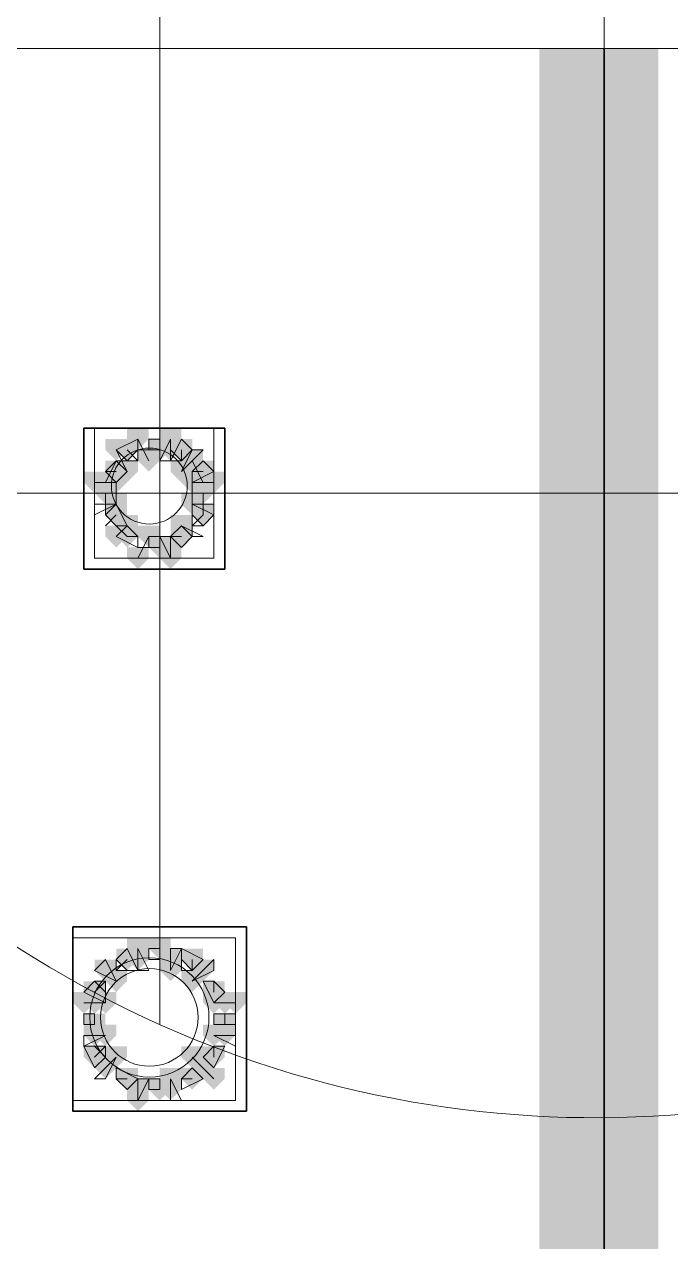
# Model space of a CAD drawing. Header units: millimetres. Extents: x 2315 to 4619, y 1334 to 1897.
# Drawn here: x 3944.78 to 3948.42, y 1547.99 to 1554.84 of the extents above; entities that cross this region are included whole.
import ezdxf

# ---------------------------------------------------------------- set-up
doc = ezdxf.new("R2010")
doc.units = ezdxf.units.MM
for name, color, linetype, true_color in [('PDF_10', 7, 'Continuous', 0x00b85c), ('PDF_AXIS', 7, 'Continuous', 0x00b85c), ('PDF_柱构件', 7, 'Continuous', 0x00b85c), ('PDF_转运站初步方案', 7, 'Continuous', 0x00b85c)]:
    doc.layers.add(name, color=color, linetype=linetype, true_color=true_color)
doc.layers.add('PDF_中心线层', color=1, linetype='Continuous')
doc.layers.add('PDF_粗实线层', color=7, linetype='Continuous')

msp = doc.modelspace()

# ---------------------------------------------------------------- hatches: boundary and pattern name
at = {"layer": 'PDF_10', "transparency": 33554559}
for points in [[(3945.3614, 1552.5076), (3945.3004, 1552.5076), (3945.3004, 1552.4466), (3945.3614, 1552.3855), (3945.4225, 1552.4466), (3945.4225, 1552.5076)], [(3945.3614, 1552.5076), (3945.3004, 1552.5076), (3945.3004, 1552.4466), (3945.3614, 1552.3855), (3945.4225, 1552.4466), (3945.4225, 1552.5076)], [(3945.5447, 1552.5076), (3945.4836, 1552.5076), (3945.4836, 1552.4466), (3945.5447, 1552.3855), (3945.6058, 1552.4466), (3945.6058, 1552.5076)], [(3945.5447, 1552.5076), (3945.4836, 1552.5076), (3945.4836, 1552.4466), (3945.5447, 1552.3855), (3945.6058, 1552.4466), (3945.6058, 1552.5076)], [(3945.6668, 1552.5076), (3945.6058, 1552.5076), (3945.6058, 1552.4466), (3945.6668, 1552.3855), (3945.7279, 1552.4466), (3945.7279, 1552.5076)], [(3945.6668, 1552.5076), (3945.6058, 1552.5076), (3945.6058, 1552.4466), (3945.6668, 1552.3855), (3945.7279, 1552.4466), (3945.7279, 1552.5076)], [(3945.3004, 1552.3855), (3945.2393, 1552.3855), (3945.2393, 1552.3244), (3945.3004, 1552.2633), (3945.3614, 1552.3244), (3945.3614, 1552.3855)], [(3945.3004, 1552.3855), (3945.2393, 1552.3855), (3945.2393, 1552.3244), (3945.3004, 1552.2633), (3945.3614, 1552.3244), (3945.3614, 1552.3855)], [(3945.789, 1552.3855), (3945.7279, 1552.3855), (3945.7279, 1552.3244), (3945.789, 1552.2633), (3945.8501, 1552.3244), (3945.8501, 1552.3855)], [(3945.789, 1552.3855), (3945.7279, 1552.3855), (3945.7279, 1552.3244), (3945.789, 1552.2633), (3945.8501, 1552.3244), (3945.8501, 1552.3855)], [(3945.2393, 1552.2633), (3945.1782, 1552.2633), (3945.1782, 1552.2022), (3945.2393, 1552.1412), (3945.3004, 1552.2022), (3945.3004, 1552.2633)], [(3945.2393, 1552.2633), (3945.1782, 1552.2633), (3945.1782, 1552.2022), (3945.2393, 1552.1412), (3945.3004, 1552.2022), (3945.3004, 1552.2633)], [(3945.789, 1552.2633), (3945.7279, 1552.2633), (3945.7279, 1552.2022), (3945.789, 1552.1412), (3945.8501, 1552.2022), (3945.8501, 1552.2633)], [(3945.789, 1552.2633), (3945.7279, 1552.2633), (3945.7279, 1552.2022), (3945.789, 1552.1412), (3945.8501, 1552.2022), (3945.8501, 1552.2633)], [(3945.3004, 1552.1412), (3945.2393, 1552.1412), (3945.2393, 1552.0801), (3945.3004, 1552.019), (3945.3614, 1552.0801), (3945.3614, 1552.1412)], [(3945.3004, 1552.1412), (3945.2393, 1552.1412), (3945.2393, 1552.0801), (3945.3004, 1552.019), (3945.3614, 1552.0801), (3945.3614, 1552.1412)], [(3945.789, 1552.1412), (3945.7279, 1552.1412), (3945.7279, 1552.0801), (3945.789, 1552.019), (3945.8501, 1552.0801), (3945.8501, 1552.1412)], [(3945.789, 1552.1412), (3945.7279, 1552.1412), (3945.7279, 1552.0801), (3945.789, 1552.019), (3945.8501, 1552.0801), (3945.8501, 1552.1412)], [(3945.3614, 1552.019), (3945.3004, 1552.019), (3945.3004, 1551.9579), (3945.3614, 1551.8968), (3945.4225, 1551.9579), (3945.4225, 1552.019)], [(3945.3614, 1552.019), (3945.3004, 1552.019), (3945.3004, 1551.9579), (3945.3614, 1551.8968), (3945.4225, 1551.9579), (3945.4225, 1552.019)], [(3945.6668, 1552.019), (3945.6058, 1552.019), (3945.6058, 1551.9579), (3945.6668, 1551.8968), (3945.7279, 1551.9579), (3945.7279, 1552.019)], [(3945.6668, 1552.019), (3945.6058, 1552.019), (3945.6058, 1551.9579), (3945.6668, 1551.8968), (3945.7279, 1551.9579), (3945.7279, 1552.019)], [(3945.6668, 1552.019), (3945.6058, 1552.019), (3945.6058, 1551.9579), (3945.6668, 1551.8968), (3945.7279, 1551.9579), (3945.7279, 1552.019)], [(3945.5447, 1551.9579), (3945.4836, 1551.9579), (3945.4836, 1551.8968), (3945.5447, 1551.8357), (3945.6058, 1551.8968), (3945.6058, 1551.9579)], [(3945.5447, 1551.9579), (3945.4836, 1551.9579), (3945.4836, 1551.8968), (3945.5447, 1551.8357), (3945.6058, 1551.8968), (3945.6058, 1551.9579)], [(3945.5447, 1549.6979), (3945.4836, 1549.6979), (3945.4836, 1549.6368), (3945.5447, 1549.5757), (3945.6058, 1549.6368), (3945.6058, 1549.6979)], [(3945.5447, 1549.6979), (3945.4836, 1549.6979), (3945.4836, 1549.6368), (3945.5447, 1549.5757), (3945.6058, 1549.6368), (3945.6058, 1549.6979)], [(3945.3614, 1549.6368), (3945.3004, 1549.6368), (3945.3004, 1549.5757), (3945.3614, 1549.5147), (3945.4225, 1549.5757), (3945.4225, 1549.6368)], [(3945.3614, 1549.6368), (3945.3004, 1549.6368), (3945.3004, 1549.5757), (3945.3614, 1549.5147), (3945.4225, 1549.5757), (3945.4225, 1549.6368)], [(3945.7279, 1549.6368), (3945.6668, 1549.6368), (3945.6668, 1549.5757), (3945.7279, 1549.5147), (3945.789, 1549.5757), (3945.789, 1549.6368)], [(3945.7279, 1549.6368), (3945.6668, 1549.6368), (3945.6668, 1549.5757), (3945.7279, 1549.5147), (3945.789, 1549.5757), (3945.789, 1549.6368)], [(3945.1782, 1549.4536), (3945.1171, 1549.4536), (3945.1171, 1549.3925), (3945.1782, 1549.3314), (3945.2393, 1549.3925), (3945.2393, 1549.4536)], [(3945.1782, 1549.4536), (3945.1171, 1549.4536), (3945.1171, 1549.3925), (3945.1782, 1549.3314), (3945.2393, 1549.3925), (3945.2393, 1549.4536)], [(3945.8501, 1549.4536), (3945.789, 1549.4536), (3945.789, 1549.3925), (3945.8501, 1549.3314), (3945.9112, 1549.3925), (3945.9112, 1549.4536)], [(3945.8501, 1549.4536), (3945.789, 1549.4536), (3945.789, 1549.3925), (3945.8501, 1549.3314), (3945.9112, 1549.3925), (3945.9112, 1549.4536)], [(3945.1782, 1549.2703), (3945.1171, 1549.2703), (3945.1171, 1549.2093), (3945.1782, 1549.1482), (3945.2393, 1549.2093), (3945.2393, 1549.2703)], [(3945.1782, 1549.2703), (3945.1171, 1549.2703), (3945.1171, 1549.2093), (3945.1782, 1549.1482), (3945.2393, 1549.2093), (3945.2393, 1549.2703)], [(3945.9112, 1549.2703), (3945.8501, 1549.2703), (3945.8501, 1549.2093), (3945.9112, 1549.1482), (3945.9723, 1549.2093), (3945.9723, 1549.2703)], [(3945.9112, 1549.2703), (3945.8501, 1549.2703), (3945.8501, 1549.2093), (3945.9112, 1549.1482), (3945.9723, 1549.2093), (3945.9723, 1549.2703)], [(3945.1782, 1549.0871), (3945.1171, 1549.0871), (3945.1171, 1549.026), (3945.1782, 1548.9649), (3945.2393, 1549.026), (3945.2393, 1549.0871)], [(3945.1782, 1549.0871), (3945.1171, 1549.0871), (3945.1171, 1549.026), (3945.1782, 1548.9649), (3945.2393, 1549.026), (3945.2393, 1549.0871)], [(3945.8501, 1549.0871), (3945.789, 1549.0871), (3945.789, 1549.026), (3945.8501, 1548.9649), (3945.9112, 1549.026), (3945.9112, 1549.0871)], [(3945.8501, 1549.0871), (3945.789, 1549.0871), (3945.789, 1549.026), (3945.8501, 1548.9649), (3945.9112, 1549.026), (3945.9112, 1549.0871)], [(3945.3614, 1548.9649), (3945.3004, 1548.9649), (3945.3004, 1548.9039), (3945.3614, 1548.8428), (3945.4225, 1548.9039), (3945.4225, 1548.9649)], [(3945.3614, 1548.9649), (3945.3004, 1548.9649), (3945.3004, 1548.9039), (3945.3614, 1548.8428), (3945.4225, 1548.9039), (3945.4225, 1548.9649)], [(3945.7279, 1548.9649), (3945.6668, 1548.9649), (3945.6668, 1548.9039), (3945.7279, 1548.8428), (3945.789, 1548.9039), (3945.789, 1548.9649)], [(3945.7279, 1548.9649), (3945.6668, 1548.9649), (3945.6668, 1548.9039), (3945.7279, 1548.8428), (3945.789, 1548.9039), (3945.789, 1548.9649)], [(3945.7279, 1548.9649), (3945.6668, 1548.9649), (3945.6668, 1548.9039), (3945.7279, 1548.8428), (3945.789, 1548.9039), (3945.789, 1548.9649)], [(3945.5447, 1548.9039), (3945.4836, 1548.9039), (3945.4836, 1548.8428), (3945.5447, 1548.7817), (3945.6058, 1548.8428), (3945.6058, 1548.9039)], [(3945.5447, 1548.9039), (3945.4836, 1548.9039), (3945.4836, 1548.8428), (3945.5447, 1548.7817), (3945.6058, 1548.8428), (3945.6058, 1548.9039)]]:
    msp.add_hatch(color=6, dxfattribs=at).paths.add_polyline_path(points)
at = {"layer": 'PDF_柱构件', "transparency": 33554559}
for points in [[(3945.4225, 1552.5687), (3945.3614, 1552.5687), (3945.3614, 1552.5076), (3945.4225, 1552.4466), (3945.4836, 1552.5076), (3945.4836, 1552.5687)], [(3945.6058, 1552.5687), (3945.5447, 1552.5687), (3945.5447, 1552.5076), (3945.6058, 1552.4466), (3945.6668, 1552.5076), (3945.6668, 1552.5687)], [(3945.3004, 1552.5076), (3945.2393, 1552.5076), (3945.2393, 1552.4466), (3945.3004, 1552.3855), (3945.3614, 1552.4466), (3945.3614, 1552.5076)], [(3945.6058, 1552.5076), (3945.5447, 1552.5076), (3945.5447, 1552.4466), (3945.6058, 1552.3855), (3945.6668, 1552.4466), (3945.6668, 1552.5076)], [(3945.4836, 1552.4466), (3945.4225, 1552.4466), (3945.4225, 1552.3855), (3945.4836, 1552.3244), (3945.5447, 1552.3855), (3945.5447, 1552.4466)], [(3945.7279, 1552.4466), (3945.6668, 1552.4466), (3945.6668, 1552.3855), (3945.7279, 1552.3244), (3945.789, 1552.3855), (3945.789, 1552.4466)], [(3945.3614, 1552.3855), (3945.3004, 1552.3855), (3945.3004, 1552.3244), (3945.3614, 1552.2633), (3945.4225, 1552.3244), (3945.4225, 1552.3855)], [(3945.6668, 1552.3855), (3945.6058, 1552.3855), (3945.6058, 1552.3244), (3945.6668, 1552.2633), (3945.7279, 1552.3244), (3945.7279, 1552.3855)], [(3945.1782, 1552.3244), (3945.1171, 1552.3244), (3945.1171, 1552.2633), (3945.1782, 1552.2022), (3945.2393, 1552.2633), (3945.2393, 1552.3244)], [(3945.2393, 1552.3244), (3945.1782, 1552.3244), (3945.1782, 1552.2633), (3945.2393, 1552.2022), (3945.3004, 1552.2633), (3945.3004, 1552.3244)], [(3945.3004, 1552.3244), (3945.2393, 1552.3244), (3945.2393, 1552.2633), (3945.3004, 1552.2022), (3945.3614, 1552.2633), (3945.3614, 1552.3244)], [(3945.7279, 1552.3244), (3945.6668, 1552.3244), (3945.6668, 1552.2633), (3945.7279, 1552.2022), (3945.789, 1552.2633), (3945.789, 1552.3244)], [(3945.789, 1552.3244), (3945.7279, 1552.3244), (3945.7279, 1552.2633), (3945.789, 1552.2022), (3945.8501, 1552.2633), (3945.8501, 1552.3244)], [(3945.8501, 1552.3244), (3945.789, 1552.3244), (3945.789, 1552.2633), (3945.8501, 1552.2022), (3945.9112, 1552.2633), (3945.9112, 1552.3244)], [(3945.3004, 1552.2022), (3945.2393, 1552.2022), (3945.2393, 1552.1412), (3945.3004, 1552.0801), (3945.3614, 1552.1412), (3945.3614, 1552.2022)], [(3945.7279, 1552.2022), (3945.6668, 1552.2022), (3945.6668, 1552.1412), (3945.7279, 1552.0801), (3945.789, 1552.1412), (3945.789, 1552.2022)], [(3945.3004, 1552.019), (3945.2393, 1552.019), (3945.2393, 1551.9579), (3945.3004, 1551.8968), (3945.3614, 1551.9579), (3945.3614, 1552.019)], [(3945.3614, 1552.0801), (3945.3004, 1552.0801), (3945.3004, 1552.019), (3945.3614, 1551.9579), (3945.4225, 1552.019), (3945.4225, 1552.0801)], [(3945.4836, 1552.019), (3945.4225, 1552.019), (3945.4225, 1551.9579), (3945.4836, 1551.8968), (3945.5447, 1551.9579), (3945.5447, 1552.019)], [(3945.6668, 1552.0801), (3945.6058, 1552.0801), (3945.6058, 1552.019), (3945.6668, 1551.9579), (3945.7279, 1552.019), (3945.7279, 1552.0801)], [(3945.6058, 1551.9579), (3945.5447, 1551.9579), (3945.5447, 1551.8968), (3945.6058, 1551.8357), (3945.6668, 1551.8968), (3945.6668, 1551.9579)], [(3945.4225, 1551.8968), (3945.3614, 1551.8968), (3945.3614, 1551.8357), (3945.4225, 1551.7747), (3945.4836, 1551.8357), (3945.4836, 1551.8968)], [(3945.6058, 1551.8968), (3945.5447, 1551.8968), (3945.5447, 1551.8357), (3945.6058, 1551.7747), (3945.6668, 1551.8357), (3945.6668, 1551.8968)], [(3945.4225, 1549.6979), (3945.3614, 1549.6979), (3945.3614, 1549.6368), (3945.4225, 1549.5757), (3945.4836, 1549.6368), (3945.4836, 1549.6979)], [(3945.4225, 1549.6368), (3945.3614, 1549.6368), (3945.3614, 1549.5757), (3945.4225, 1549.5147), (3945.4836, 1549.5757), (3945.4836, 1549.6368)], [(3945.6058, 1549.6368), (3945.5447, 1549.6368), (3945.5447, 1549.5757), (3945.6058, 1549.5147), (3945.6668, 1549.5757), (3945.6668, 1549.6368)], [(3945.2393, 1549.5757), (3945.1782, 1549.5757), (3945.1782, 1549.5147), (3945.2393, 1549.4536), (3945.3004, 1549.5147), (3945.3004, 1549.5757)], [(3945.6058, 1549.5757), (3945.5447, 1549.5757), (3945.5447, 1549.5147), (3945.6058, 1549.4536), (3945.6668, 1549.5147), (3945.6668, 1549.5757)], [(3945.789, 1549.5757), (3945.7279, 1549.5757), (3945.7279, 1549.5147), (3945.789, 1549.4536), (3945.8501, 1549.5147), (3945.8501, 1549.5757)], [(3945.3004, 1549.5147), (3945.2393, 1549.5147), (3945.2393, 1549.4536), (3945.3004, 1549.3925), (3945.3614, 1549.4536), (3945.3614, 1549.5147)], [(3945.7279, 1549.5147), (3945.6668, 1549.5147), (3945.6668, 1549.4536), (3945.7279, 1549.3925), (3945.789, 1549.4536), (3945.789, 1549.5147)], [(3945.1171, 1549.3925), (3945.056, 1549.3925), (3945.056, 1549.3314), (3945.1171, 1549.2703), (3945.1782, 1549.3314), (3945.1782, 1549.3925)], [(3945.1782, 1549.3925), (3945.1171, 1549.3925), (3945.1171, 1549.3314), (3945.1782, 1549.2703), (3945.2393, 1549.3314), (3945.2393, 1549.3925)], [(3945.2393, 1549.3925), (3945.1782, 1549.3925), (3945.1782, 1549.3314), (3945.2393, 1549.2703), (3945.3004, 1549.3314), (3945.3004, 1549.3925)], [(3945.8501, 1549.3925), (3945.789, 1549.3925), (3945.789, 1549.3314), (3945.8501, 1549.2703), (3945.9112, 1549.3314), (3945.9112, 1549.3925)], [(3945.9112, 1549.3925), (3945.8501, 1549.3925), (3945.8501, 1549.3314), (3945.9112, 1549.2703), (3945.9723, 1549.3314), (3945.9723, 1549.3925)], [(3945.9723, 1549.3925), (3945.9112, 1549.3925), (3945.9112, 1549.3314), (3945.9723, 1549.2703), (3946.0333, 1549.3314), (3946.0333, 1549.3925)], [(3945.1782, 1549.2093), (3945.1171, 1549.2093), (3945.1171, 1549.1482), (3945.1782, 1549.0871), (3945.2393, 1549.1482), (3945.2393, 1549.2093)], [(3945.2393, 1549.2093), (3945.1782, 1549.2093), (3945.1782, 1549.1482), (3945.2393, 1549.0871), (3945.3004, 1549.1482), (3945.3004, 1549.2093)], [(3945.8501, 1549.2093), (3945.789, 1549.2093), (3945.789, 1549.1482), (3945.8501, 1549.0871), (3945.9112, 1549.1482), (3945.9112, 1549.2093)], [(3945.9112, 1549.2093), (3945.8501, 1549.2093), (3945.8501, 1549.1482), (3945.9112, 1549.0871), (3945.9723, 1549.1482), (3945.9723, 1549.2093)], [(3945.3004, 1549.0871), (3945.2393, 1549.0871), (3945.2393, 1549.026), (3945.3004, 1548.9649), (3945.3614, 1549.026), (3945.3614, 1549.0871)], [(3945.7279, 1549.0871), (3945.6668, 1549.0871), (3945.6668, 1549.026), (3945.7279, 1548.9649), (3945.789, 1549.026), (3945.789, 1549.0871)], [(3945.2393, 1549.026), (3945.1782, 1549.026), (3945.1782, 1548.9649), (3945.2393, 1548.9039), (3945.3004, 1548.9649), (3945.3004, 1549.026)], [(3945.789, 1549.026), (3945.7279, 1549.026), (3945.7279, 1548.9649), (3945.789, 1548.9039), (3945.8501, 1548.9649), (3945.8501, 1549.026)], [(3945.6058, 1548.9649), (3945.5447, 1548.9649), (3945.5447, 1548.9039), (3945.6058, 1548.8428), (3945.6668, 1548.9039), (3945.6668, 1548.9649)], [(3945.8501, 1548.9649), (3945.789, 1548.9649), (3945.789, 1548.9039), (3945.8501, 1548.8428), (3945.9112, 1548.9039), (3945.9112, 1548.9649)], [(3945.4225, 1548.9039), (3945.3614, 1548.9039), (3945.3614, 1548.8428), (3945.4225, 1548.7817), (3945.4836, 1548.8428), (3945.4836, 1548.9039)], [(3945.6058, 1548.9039), (3945.5447, 1548.9039), (3945.5447, 1548.8428), (3945.6058, 1548.7817), (3945.6668, 1548.8428), (3945.6668, 1548.9039)], [(3945.4225, 1548.8428), (3945.3614, 1548.8428), (3945.3614, 1548.7817), (3945.4225, 1548.7206), (3945.4836, 1548.7817), (3945.4836, 1548.8428)]]:
    msp.add_hatch(color=6, dxfattribs=at).paths.add_polyline_path(points)
at = {"layer": 'PDF_粗实线层', "transparency": 33554559}
msp.add_hatch(color=256, dxfattribs=at).paths.add_polyline_path([(3948.3544, 1554.7066), (3947.6825, 1554.7066), (3947.6825, 1541.6963), (3948.3544, 1541.6963)])
at = {"layer": 'PDF_转运站初步方案', "transparency": 33554559}
for points in [[(3945.3614, 1552.5076), (3945.3004, 1552.5076), (3945.3004, 1552.4466), (3945.3614, 1552.3855), (3945.4225, 1552.4466), (3945.4225, 1552.5076)], [(3945.3614, 1552.5076), (3945.3004, 1552.5076), (3945.3004, 1552.4466), (3945.3614, 1552.3855), (3945.4225, 1552.4466), (3945.4225, 1552.5076)], [(3945.5447, 1552.5076), (3945.4836, 1552.5076), (3945.4836, 1552.4466), (3945.5447, 1552.3855), (3945.6058, 1552.4466), (3945.6058, 1552.5076)], [(3945.5447, 1552.5076), (3945.4836, 1552.5076), (3945.4836, 1552.4466), (3945.5447, 1552.3855), (3945.6058, 1552.4466), (3945.6058, 1552.5076)], [(3945.6668, 1552.5076), (3945.6058, 1552.5076), (3945.6058, 1552.4466), (3945.6668, 1552.3855), (3945.7279, 1552.4466), (3945.7279, 1552.5076)], [(3945.6668, 1552.5076), (3945.6058, 1552.5076), (3945.6058, 1552.4466), (3945.6668, 1552.3855), (3945.7279, 1552.4466), (3945.7279, 1552.5076)], [(3945.3004, 1552.3855), (3945.2393, 1552.3855), (3945.2393, 1552.3244), (3945.3004, 1552.2633), (3945.3614, 1552.3244), (3945.3614, 1552.3855)], [(3945.3004, 1552.3855), (3945.2393, 1552.3855), (3945.2393, 1552.3244), (3945.3004, 1552.2633), (3945.3614, 1552.3244), (3945.3614, 1552.3855)], [(3945.789, 1552.3855), (3945.7279, 1552.3855), (3945.7279, 1552.3244), (3945.789, 1552.2633), (3945.8501, 1552.3244), (3945.8501, 1552.3855)], [(3945.789, 1552.3855), (3945.7279, 1552.3855), (3945.7279, 1552.3244), (3945.789, 1552.2633), (3945.8501, 1552.3244), (3945.8501, 1552.3855)], [(3945.2393, 1552.2633), (3945.1782, 1552.2633), (3945.1782, 1552.2022), (3945.2393, 1552.1412), (3945.3004, 1552.2022), (3945.3004, 1552.2633)], [(3945.2393, 1552.2633), (3945.1782, 1552.2633), (3945.1782, 1552.2022), (3945.2393, 1552.1412), (3945.3004, 1552.2022), (3945.3004, 1552.2633)], [(3945.789, 1552.2633), (3945.7279, 1552.2633), (3945.7279, 1552.2022), (3945.789, 1552.1412), (3945.8501, 1552.2022), (3945.8501, 1552.2633)], [(3945.789, 1552.2633), (3945.7279, 1552.2633), (3945.7279, 1552.2022), (3945.789, 1552.1412), (3945.8501, 1552.2022), (3945.8501, 1552.2633)], [(3945.3004, 1552.1412), (3945.2393, 1552.1412), (3945.2393, 1552.0801), (3945.3004, 1552.019), (3945.3614, 1552.0801), (3945.3614, 1552.1412)], [(3945.3004, 1552.1412), (3945.2393, 1552.1412), (3945.2393, 1552.0801), (3945.3004, 1552.019), (3945.3614, 1552.0801), (3945.3614, 1552.1412)], [(3945.789, 1552.1412), (3945.7279, 1552.1412), (3945.7279, 1552.0801), (3945.789, 1552.019), (3945.8501, 1552.0801), (3945.8501, 1552.1412)], [(3945.789, 1552.1412), (3945.7279, 1552.1412), (3945.7279, 1552.0801), (3945.789, 1552.019), (3945.8501, 1552.0801), (3945.8501, 1552.1412)], [(3945.3614, 1552.019), (3945.3004, 1552.019), (3945.3004, 1551.9579), (3945.3614, 1551.8968), (3945.4225, 1551.9579), (3945.4225, 1552.019)], [(3945.3614, 1552.019), (3945.3004, 1552.019), (3945.3004, 1551.9579), (3945.3614, 1551.8968), (3945.4225, 1551.9579), (3945.4225, 1552.019)], [(3945.6668, 1552.019), (3945.6058, 1552.019), (3945.6058, 1551.9579), (3945.6668, 1551.8968), (3945.7279, 1551.9579), (3945.7279, 1552.019)], [(3945.6668, 1552.019), (3945.6058, 1552.019), (3945.6058, 1551.9579), (3945.6668, 1551.8968), (3945.7279, 1551.9579), (3945.7279, 1552.019)], [(3945.5447, 1551.9579), (3945.4836, 1551.9579), (3945.4836, 1551.8968), (3945.5447, 1551.8357), (3945.6058, 1551.8968), (3945.6058, 1551.9579)], [(3945.5447, 1551.9579), (3945.4836, 1551.9579), (3945.4836, 1551.8968), (3945.5447, 1551.8357), (3945.6058, 1551.8968), (3945.6058, 1551.9579)], [(3945.5447, 1549.6979), (3945.4836, 1549.6979), (3945.4836, 1549.6368), (3945.5447, 1549.5757), (3945.6058, 1549.6368), (3945.6058, 1549.6979)], [(3945.5447, 1549.6979), (3945.4836, 1549.6979), (3945.4836, 1549.6368), (3945.5447, 1549.5757), (3945.6058, 1549.6368), (3945.6058, 1549.6979)], [(3945.3614, 1549.6368), (3945.3004, 1549.6368), (3945.3004, 1549.5757), (3945.3614, 1549.5147), (3945.4225, 1549.5757), (3945.4225, 1549.6368)], [(3945.3614, 1549.6368), (3945.3004, 1549.6368), (3945.3004, 1549.5757), (3945.3614, 1549.5147), (3945.4225, 1549.5757), (3945.4225, 1549.6368)], [(3945.7279, 1549.6368), (3945.6668, 1549.6368), (3945.6668, 1549.5757), (3945.7279, 1549.5147), (3945.789, 1549.5757), (3945.789, 1549.6368)], [(3945.7279, 1549.6368), (3945.6668, 1549.6368), (3945.6668, 1549.5757), (3945.7279, 1549.5147), (3945.789, 1549.5757), (3945.789, 1549.6368)], [(3945.1782, 1549.4536), (3945.1171, 1549.4536), (3945.1171, 1549.3925), (3945.1782, 1549.3314), (3945.2393, 1549.3925), (3945.2393, 1549.4536)], [(3945.1782, 1549.4536), (3945.1171, 1549.4536), (3945.1171, 1549.3925), (3945.1782, 1549.3314), (3945.2393, 1549.3925), (3945.2393, 1549.4536)], [(3945.8501, 1549.4536), (3945.789, 1549.4536), (3945.789, 1549.3925), (3945.8501, 1549.3314), (3945.9112, 1549.3925), (3945.9112, 1549.4536)], [(3945.8501, 1549.4536), (3945.789, 1549.4536), (3945.789, 1549.3925), (3945.8501, 1549.3314), (3945.9112, 1549.3925), (3945.9112, 1549.4536)], [(3945.1782, 1549.2703), (3945.1171, 1549.2703), (3945.1171, 1549.2093), (3945.1782, 1549.1482), (3945.2393, 1549.2093), (3945.2393, 1549.2703)], [(3945.1782, 1549.2703), (3945.1171, 1549.2703), (3945.1171, 1549.2093), (3945.1782, 1549.1482), (3945.2393, 1549.2093), (3945.2393, 1549.2703)], [(3945.9112, 1549.2703), (3945.8501, 1549.2703), (3945.8501, 1549.2093), (3945.9112, 1549.1482), (3945.9723, 1549.2093), (3945.9723, 1549.2703)], [(3945.9112, 1549.2703), (3945.8501, 1549.2703), (3945.8501, 1549.2093), (3945.9112, 1549.1482), (3945.9723, 1549.2093), (3945.9723, 1549.2703)], [(3945.1782, 1549.0871), (3945.1171, 1549.0871), (3945.1171, 1549.026), (3945.1782, 1548.9649), (3945.2393, 1549.026), (3945.2393, 1549.0871)], [(3945.1782, 1549.0871), (3945.1171, 1549.0871), (3945.1171, 1549.026), (3945.1782, 1548.9649), (3945.2393, 1549.026), (3945.2393, 1549.0871)], [(3945.8501, 1549.0871), (3945.789, 1549.0871), (3945.789, 1549.026), (3945.8501, 1548.9649), (3945.9112, 1549.026), (3945.9112, 1549.0871)], [(3945.8501, 1549.0871), (3945.789, 1549.0871), (3945.789, 1549.026), (3945.8501, 1548.9649), (3945.9112, 1549.026), (3945.9112, 1549.0871)], [(3945.3614, 1548.9649), (3945.3004, 1548.9649), (3945.3004, 1548.9039), (3945.3614, 1548.8428), (3945.4225, 1548.9039), (3945.4225, 1548.9649)], [(3945.3614, 1548.9649), (3945.3004, 1548.9649), (3945.3004, 1548.9039), (3945.3614, 1548.8428), (3945.4225, 1548.9039), (3945.4225, 1548.9649)], [(3945.7279, 1548.9649), (3945.6668, 1548.9649), (3945.6668, 1548.9039), (3945.7279, 1548.8428), (3945.789, 1548.9039), (3945.789, 1548.9649)], [(3945.7279, 1548.9649), (3945.6668, 1548.9649), (3945.6668, 1548.9039), (3945.7279, 1548.8428), (3945.789, 1548.9039), (3945.789, 1548.9649)], [(3945.5447, 1548.9039), (3945.4836, 1548.9039), (3945.4836, 1548.8428), (3945.5447, 1548.7817), (3945.6058, 1548.8428), (3945.6058, 1548.9039)], [(3945.5447, 1548.9039), (3945.4836, 1548.9039), (3945.4836, 1548.8428), (3945.5447, 1548.7817), (3945.6058, 1548.8428), (3945.6058, 1548.9039)]]:
    msp.add_hatch(color=6, dxfattribs=at).paths.add_polyline_path(points)

# ---------------------------------------------------------------- linework, layer by layer
at = {"layer": 'PDF_10', "color": 6, "lineweight": 18}
for points in [[(3945.5447, 1552.5076), (3945.5447, 1552.4466), (3945.4836, 1552.4466)], [(3945.4225, 1552.4466), (3945.3614, 1552.3855)], [(3945.4225, 1552.3855), (3945.3614, 1552.4466)], [(3945.6668, 1552.4466), (3945.6668, 1552.3855), (3945.6058, 1552.4466)], [(3945.3004, 1552.3855), (3945.2393, 1552.2633)], [(3945.789, 1552.2633), (3945.7279, 1552.3855)], [(3945.3004, 1552.3244), (3945.2393, 1552.3244)], [(3945.7279, 1552.3244), (3945.789, 1552.3244)], [(3945.3004, 1552.2022), (3945.2393, 1552.2022), (3945.2393, 1552.1412)], [(3945.789, 1552.1412), (3945.789, 1552.2022), (3945.8501, 1552.2022)], [(3945.2393, 1552.0801), (3945.3004, 1552.019)], [(3945.3004, 1552.0801), (3945.2393, 1552.019)], [(3945.7279, 1552.019), (3945.789, 1552.0801)], [(3945.7279, 1552.0801), (3945.789, 1552.019)], [(3945.3614, 1551.9579), (3945.4225, 1551.9579), (3945.3614, 1551.9579)], [(3945.4836, 1551.8968), (3945.5447, 1551.8968), (3945.5447, 1551.9579)], [(3945.6058, 1551.9579), (3945.6668, 1551.9579)], [(3945.4836, 1549.6368), (3945.5447, 1549.6368), (3945.5447, 1549.5757)], [(3945.3004, 1549.5147), (3945.3614, 1549.5757)], [(3945.3614, 1549.5147), (3945.3004, 1549.5757)], [(3945.6668, 1549.5757), (3945.7279, 1549.5147), (3945.7279, 1549.5757)], [(3945.1782, 1549.3925), (3945.2393, 1549.4536)], [(3945.2393, 1549.3925), (3945.1782, 1549.4536)], [(3945.8501, 1549.4536), (3945.8501, 1549.3925), (3945.8501, 1549.4536)], [(3945.1171, 1549.2093), (3945.1782, 1549.2093), (3945.1782, 1549.2703)], [(3945.9112, 1549.2703), (3945.9112, 1549.2093), (3945.8501, 1549.2093)], [(3945.2393, 1549.026), (3945.1782, 1549.0871)], [(3945.2393, 1549.0871), (3945.1782, 1549.026)], [(3945.8501, 1549.026), (3945.8501, 1549.0871), (3945.8501, 1549.026)], [(3945.3004, 1548.9039), (3945.3614, 1548.9039), (3945.3004, 1548.9039)], [(3945.5447, 1548.9039), (3945.5447, 1548.8428), (3945.4836, 1548.8428)], [(3945.7279, 1548.9039), (3945.6668, 1548.9039)]]:
    msp.add_lwpolyline(points, dxfattribs=at)
at = {"layer": 'PDF_AXIS', "color": 6, "lineweight": 18}
for points in [[(3945.1782, 1551.8357), (3945.1782, 1552.5687), (3945.8501, 1552.5687), (3945.8501, 1551.8357)], [(3945.9723, 1548.7817), (3945.9723, 1549.6979), (3945.056, 1549.6979), (3945.056, 1548.7817)]]:
    msp.add_lwpolyline(points, close=True, dxfattribs=at)
at = {"layer": 'PDF_中心线层', "color": 6, "lineweight": 18}
msp.add_lwpolyline([(3948.049, 1560.6925), (3948.049, 1548.6595)], close=True, dxfattribs=at)
for points in [[(3945.5447, 1549.2093), (3945.5447, 1560.1428)], [(3942.002, 1554.7066), (3954.035, 1554.7066), (3942.002, 1554.7066)], [(3953.4852, 1552.2022), (3942.5517, 1552.2022)]]:
    msp.add_lwpolyline(points, dxfattribs=at)
msp.add_arc((3947.9979, 1554.6804), 5.9959, 179.7499, 300.5105, dxfattribs=at)
at = {"layer": 'PDF_柱构件', "color": 6, "lineweight": 18}
for points in [[(3945.4225, 1552.3855), (3945.3614, 1552.3855), (3945.3004, 1552.4466), (3945.4225, 1552.5076)], [(3945.4225, 1552.5076), (3945.4836, 1552.3855)], [(3945.5447, 1552.4466), (3945.4836, 1552.4466), (3945.4836, 1552.5076), (3945.5447, 1552.5076)], [(3945.6058, 1552.5076), (3945.6058, 1552.3855), (3945.5447, 1552.3855)], [(3945.6668, 1552.3855), (3945.6058, 1552.3855), (3945.6668, 1552.5076), (3945.7279, 1552.4466)], [(3945.3004, 1552.4466), (3945.3614, 1552.3244)], [(3945.789, 1552.4466), (3945.6668, 1552.3244), (3945.7279, 1552.4466)], [(3945.3614, 1552.3244), (3945.3004, 1552.2633), (3945.2393, 1552.3244), (3945.3004, 1552.3855)], [(3945.7279, 1552.2633), (3945.7279, 1552.3244), (3945.789, 1552.3855), (3945.8501, 1552.3244)], [(3945.1782, 1552.2633), (3945.3004, 1552.2633)], [(3945.3004, 1552.2633), (3945.3004, 1552.1412), (3945.1782, 1552.1412), (3945.1782, 1552.2633)], [(3945.8501, 1552.2633), (3945.7279, 1552.2633)], [(3945.7279, 1552.1412), (3945.7279, 1552.2633), (3945.8501, 1552.2633), (3945.8501, 1552.1412)], [(3945.1782, 1552.1412), (3945.3004, 1552.1412), (3945.1782, 1552.0801)], [(3945.3004, 1552.1412), (3945.3614, 1552.019), (3945.3004, 1552.019), (3945.2393, 1552.0801)], [(3945.8501, 1552.0801), (3945.7279, 1552.1412), (3945.8501, 1552.1412)], [(3945.7279, 1552.019), (3945.7279, 1552.1412), (3945.8501, 1552.0801), (3945.789, 1552.019)], [(3945.3004, 1551.9579), (3945.3614, 1552.019)], [(3945.3614, 1552.019), (3945.4225, 1551.9579), (3945.4225, 1551.8968), (3945.3004, 1551.9579)], [(3945.6058, 1551.9579), (3945.6668, 1552.019), (3945.7279, 1551.9579), (3945.6668, 1551.8968)], [(3945.4225, 1551.8357), (3945.4836, 1551.9579)], [(3945.4836, 1551.9579), (3945.5447, 1551.9579), (3945.5447, 1551.8968), (3945.4836, 1551.8968)], [(3945.6058, 1551.8357), (3945.5447, 1551.9579), (3945.6058, 1551.9579)], [(3945.3004, 1549.5147), (3945.4225, 1549.5147), (3945.3614, 1549.6368), (3945.3004, 1549.5757)], [(3945.4225, 1549.6368), (3945.4225, 1549.5147), (3945.4836, 1549.5147)], [(3945.4836, 1549.5757), (3945.5447, 1549.5757), (3945.5447, 1549.6368), (3945.4836, 1549.6368)], [(3945.6058, 1549.6368), (3945.6058, 1549.5147), (3945.6668, 1549.6368)], [(3945.6668, 1549.5147), (3945.7279, 1549.5147), (3945.789, 1549.5757), (3945.6668, 1549.6368)], [(3945.1782, 1549.5147), (3945.3004, 1549.4536), (3945.2393, 1549.5757)], [(3945.8501, 1549.5757), (3945.7279, 1549.4536), (3945.8501, 1549.5147)], [(3945.2393, 1549.3314), (3945.2393, 1549.4536), (3945.1782, 1549.4536), (3945.1171, 1549.3925)], [(3945.789, 1549.4536), (3945.8501, 1549.3314), (3945.9112, 1549.3925), (3945.8501, 1549.4536)], [(3945.1171, 1549.3314), (3945.2393, 1549.3314)], [(3945.1782, 1549.2093), (3945.1782, 1549.2703), (3945.1171, 1549.2703), (3945.1171, 1549.2093)], [(3945.9723, 1549.3314), (3945.8501, 1549.3314)], [(3945.8501, 1549.2703), (3945.8501, 1549.2093), (3945.9723, 1549.2093), (3945.9723, 1549.2703)], [(3945.1171, 1549.0871), (3945.2393, 1549.1482), (3945.1171, 1549.1482)], [(3945.9723, 1549.1482), (3945.8501, 1549.1482), (3945.9723, 1549.0871)], [(3945.2393, 1549.026), (3945.2393, 1549.0871), (3945.1171, 1549.0871), (3945.1782, 1548.9649)], [(3945.8501, 1549.0871), (3945.789, 1549.026), (3945.8501, 1548.9649), (3945.9112, 1549.0871)], [(3945.2393, 1548.9039), (3945.3004, 1549.026), (3945.1782, 1548.9039)], [(3945.8501, 1548.9039), (3945.7279, 1549.026)], [(3945.4225, 1548.9039), (3945.3004, 1548.9649), (3945.3004, 1548.9039), (3945.3614, 1548.8428)], [(3945.7279, 1548.9649), (3945.6668, 1548.9039), (3945.6668, 1548.8428), (3945.789, 1548.9039)], [(3945.4225, 1548.7817), (3945.4836, 1548.9039), (3945.4225, 1548.9039)], [(3945.5447, 1548.9039), (3945.4836, 1548.9039), (3945.4836, 1548.8428), (3945.5447, 1548.8428)], [(3945.6668, 1548.7817), (3945.6058, 1548.9039), (3945.6058, 1548.7817)]]:
    msp.add_lwpolyline(points, close=True, dxfattribs=at)
for points in [[(3945.4836, 1552.4466), (3945.4225, 1552.4466)], [(3945.3614, 1552.3855), (3945.3004, 1552.3855)], [(3945.2393, 1552.1412), (3945.2393, 1552.0801)], [(3945.789, 1552.0801), (3945.789, 1552.1412)], [(3945.3004, 1552.019), (3945.3614, 1551.9579)], [(3945.7279, 1551.9579), (3945.6668, 1552.019), (3945.789, 1551.9579), (3945.7279, 1551.9579), (3945.7279, 1552.019)], [(3945.4225, 1551.8968), (3945.4836, 1551.8968)]]:
    msp.add_lwpolyline(points, dxfattribs=at)
at = {"layer": 'PDF_粗实线层', "lineweight": 35}
msp.add_lwpolyline([(3948.049, 1541.6963), (3948.049, 1554.7066)], dxfattribs=at)
at = {"layer": 'PDF_粗实线层', "color": 6, "lineweight": 35}
for points in [[(3945.1171, 1551.7747), (3945.9112, 1551.7747), (3945.9112, 1552.5687), (3945.1171, 1552.5687)], [(3946.0333, 1548.7206), (3946.0333, 1549.759), (3945.056, 1549.759), (3945.056, 1548.7206)]]:
    msp.add_lwpolyline(points, close=True, dxfattribs=at)
at = {"layer": 'PDF_转运站初步方案', "color": 6, "lineweight": 18}
for centre, radius in [((3945.4866, 1552.2426), 0.2138), ((3945.4866, 1552.2426), 0.2138), ((3945.4866, 1549.2495), 0.3359), ((3945.4866, 1549.2495), 0.2749)]:
    msp.add_circle(centre, radius, dxfattribs=at)

doc.saveas('drawing.dxf')
